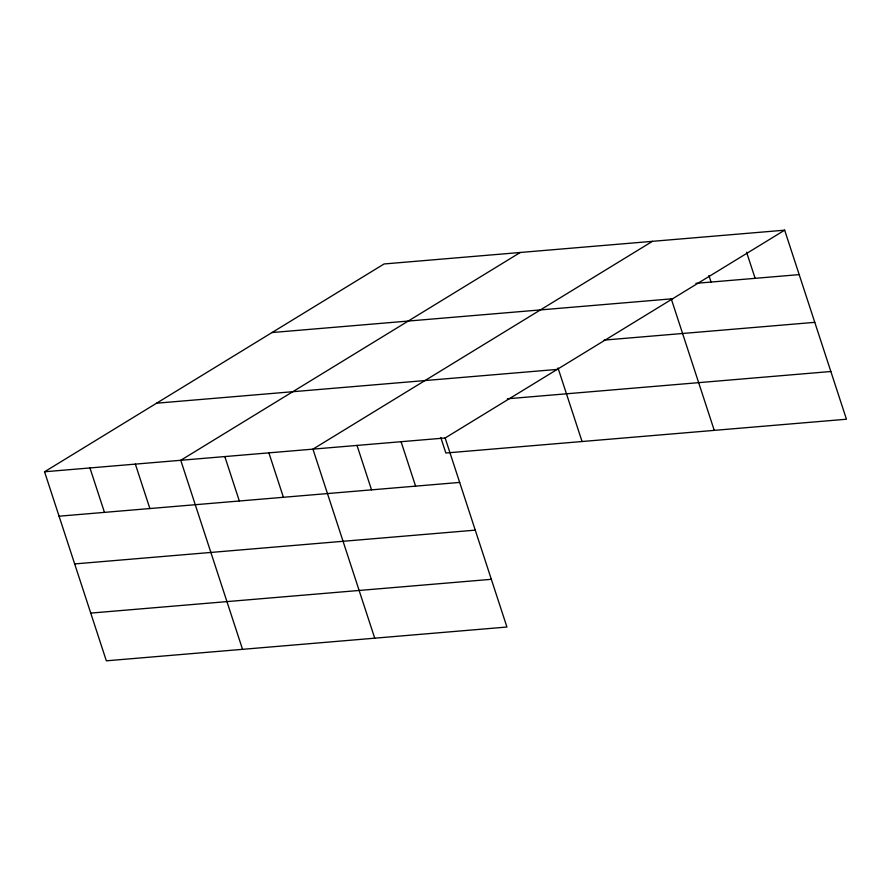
<?xml version="1.0" encoding="UTF-8"?>
<svg xmlns="http://www.w3.org/2000/svg" width="891" height="891" viewBox="0 0 891 891"><rect width="100%" height="100%" fill="white"/><g stroke="black" fill="none" stroke-linecap="round" stroke-linejoin="round"><path stroke-width="1.34" d="M784.659 230.179L445.144 437.993L506.934 627.03L106.341 660.821L44.55 471.773L384.066 263.97L784.659 230.179L846.45 419.227L445.856 453.007L440.8 437.537M520.266 252.476L180.75 460.291L242.541 649.327M652.468 241.327L312.941 449.142L374.732 638.179M695.904 283.327L799.182 274.617M272.033 332.543L672.616 298.763M604.098 340.106L814.786 322.342M156.593 403.2L557.187 369.409M507.302 398.789L830.857 371.502M44.55 471.773L445.144 437.993M59.073 516.201L459.667 482.421M74.666 563.925L475.259 530.145M90.737 613.097L491.331 579.317M746.58 252.198L755.123 278.326M708.913 275.508L711.051 282.046M671.201 298.663L714.259 430.375M558 367.927L582.057 441.524M401.073 441.702L415.596 486.141M357.013 445.422L371.536 489.85M268.882 452.851L283.405 497.289M224.822 456.571L239.334 500.998M135.354 464.111L149.877 508.549M89.946 467.942L104.47 512.381"/></g></svg>
